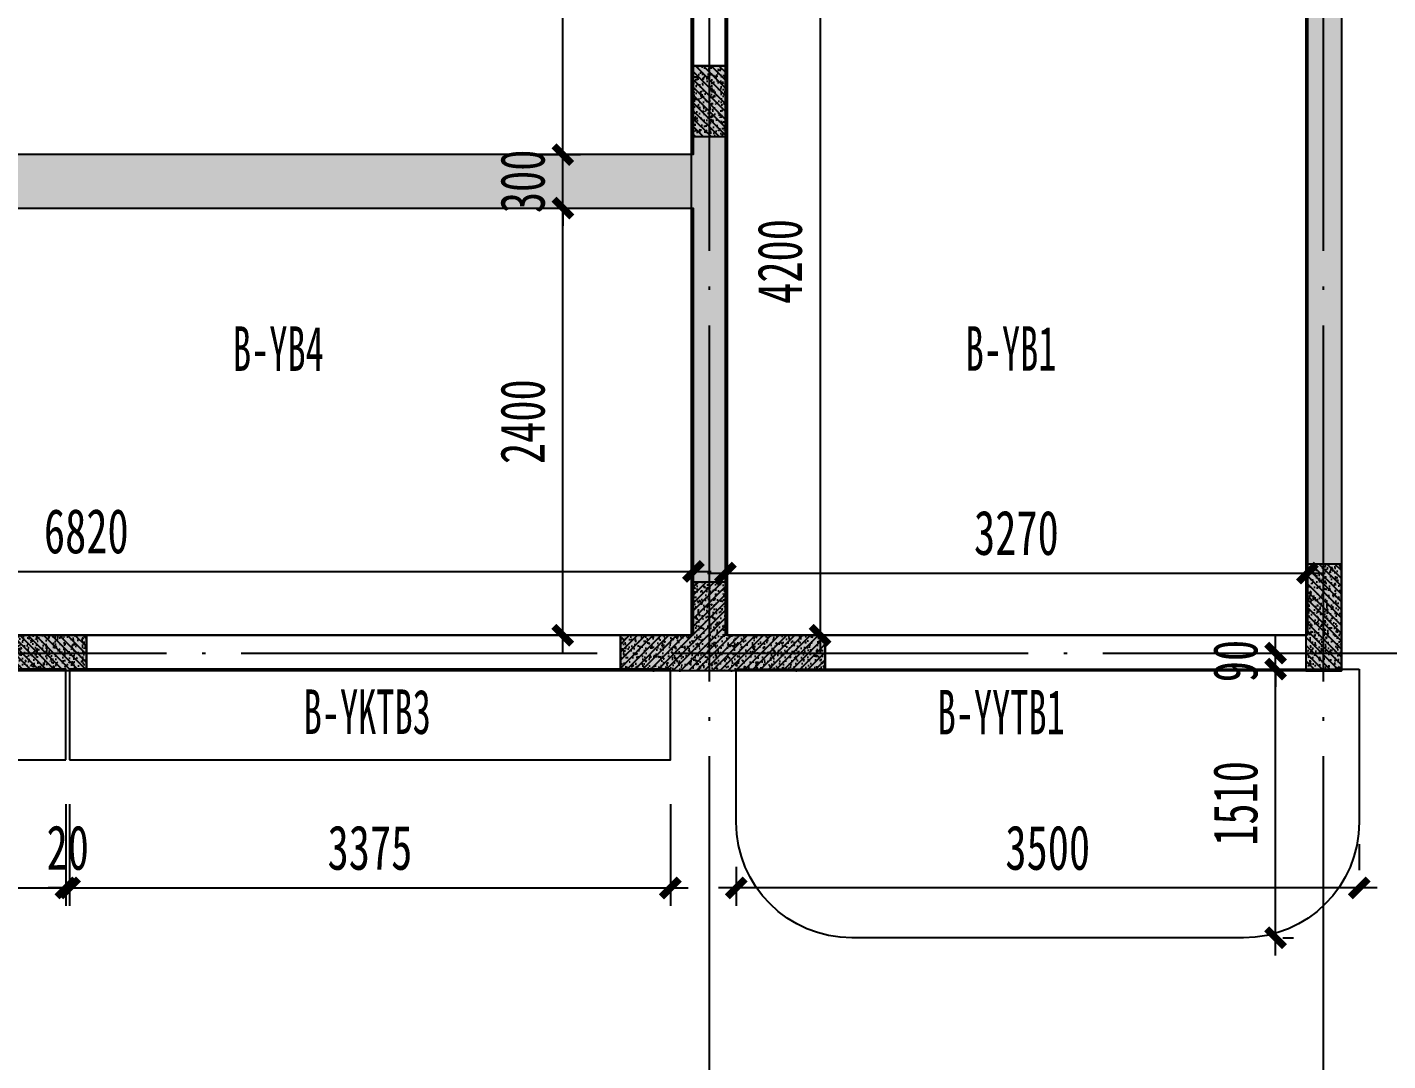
# Model space of a CAD drawing. Extents: x -3200779283 to -8106663, y 659664 to 1123462.
# Drawn here: x -8136183 to -8128540, y 681610 to 687417 of the extents above; entities that cross this region are included whole.
import ezdxf
from ezdxf.enums import TextEntityAlignment as Align

# ---------------------------------------------------------------- set-up
doc = ezdxf.new("R2010")
doc.units = 0
doc.header["$LTSCALE"] = 1000
doc.header["$MEASUREMENT"] = 0
for name, pattern in [('125-墙体$0$CONTINOUS', [0]), ('3#-轴线$0$DOTE', [2.4200000000000004, 2, -0.2, 0.02, -0.2]), ('3#4#5#$0$DASH', [0.35, 0.25, -0.1]), ('DASH', [0.35, 0.25, -0.1])]:
    doc.linetypes.add(name, pattern=pattern)
doc.layers.get('Defpoints').update_dxf_attribs({"color": 30, "linetype": 'DASH'})
for name, color, linetype in [('125-墙体$0$S-WALL', 40, 'Continuous'), ('125-墙体$0$S-WALL-BEAM', 120, 'Continuous'), ('125-墙体$0$S-WALL-COLU', 252, '125-墙体$0$CONTINOUS'), ('125-墙体$0$S-WALL-COLU-HATC', 16, 'Continuous'), ('125-墙体$0$S-WALL-HATC', 253, 'Continuous'), ('3#-轴线$0$A-ANNO-DOTE', 10, '3#-轴线$0$DOTE'), ('3#4#5#$0$PC-SLAB', 6, '3#4#5#$0$DASH'), ('3#4#5#$0$S-ANNO-TEXT', 7, 'Continuous'), ('3#4#5#$0$S-DIMS-SLAB', 120, 'Continuous'), ('3#4#5#$0$S-PC-SLAB', 6, 'Continuous'), ('3#4#5#$0$S-WALL-HATC', 253, 'Continuous')]:
    doc.layers.add(name, color=color, linetype=linetype)
doc.layers.add('3#4#5#$0$结构板边线', color=2, linetype='Continuous', plot=False)
doc.styles.add('3#4#5#$0$外部参照 1$0$宋体', font='', dxfattribs={"width": 0.8})
doc.styles.add('3#4#5#$0$楷体', font='', dxfattribs={"width": 0.7})
doc.styles.get('3#4#5#$0$外部参照 1$0$宋体').set_extended_font_data('SimSun')
doc.styles.get('3#4#5#$0$楷体').set_extended_font_data('KaiTi_GB2312')
doc.dimstyles.new('3#4#5#$0$TSSD_100_100', dxfattribs={"dimtxt": 250, "dimasz": 100, "dimexe": 100, "dimexo": 250, "dimgap": 100, "dimtad": 1, "dimdec": 0, "dimzin": 0, "dimdsep": 46, "dimtxsty": '3#4#5#$0$楷体', "dimblk": '3#4#5#$0$_ArchTick', "dimcen": 0, "dimdle": 100, "dimclrt": 7, "dimadec": 0, "dimazin": 0, "dimtfac": 1, "dimtdec": 0, "dimtix": 1, "dimtmove": 2, "dimatfit": 3, "dimfxl": 1, "dimtolj": 1, "dimtzin": 0, "dimarcsym": 0})

# ---------------------------------------------------------------- blocks, each defined once
blk = doc.blocks.new('3#4#5#$0$_ArchTick')
at = {"color": 0, "linetype": 'ByBlock', "const_width": 0.4}
blk.add_lwpolyline([(-0.5, -0.5), (0.5, 0.5)], dxfattribs=at)
blk = doc.blocks.new('*D1099')
at = {"layer": '3#4#5#$0$S-DIMS-SLAB', "color": 0, "lineweight": -2, "transparency": 16777216}
for p, q in [((34855.67585444031, -12059.81600471324), (34855.67585444031, -12629.80738901563)), ((38231.08187437285, -12059.81600471324), (38231.08187437285, -12629.80738901563)), ((34755.67585444031, -12529.80738901563), (38331.08187437285, -12529.80738901563))]:
    blk.add_line(p, q, dxfattribs=at)
at = {"layer": 'Defpoints', "color": 0, "transparency": 16777216}
for p in [(34855.67585444031, -11809.81600471324), (38231.08187437285, -11809.81600471324), (38231.08187437285, -12529.80738901563)]:
    blk.add_point(p, dxfattribs=at)
at = {"layer": '3#4#5#$0$S-DIMS-SLAB', "color": 0, "lineweight": -2, "transparency": 16777216, "xscale": 100, "yscale": 100, "zscale": 100, "rotation": 180}
blk.add_blockref('3#4#5#$0$_ArchTick', (34855.67585444031, -12529.80738901563), dxfattribs=at)
at = {"layer": '3#4#5#$0$S-DIMS-SLAB', "color": 0, "lineweight": -2, "transparency": 16777216, "xscale": 100, "yscale": 100, "zscale": 100}
blk.add_blockref('3#4#5#$0$_ArchTick', (38231.08187437285, -12529.80738901563), dxfattribs=at)
at = {"layer": '3#4#5#$0$S-DIMS-SLAB', "color": 7, "transparency": 16777216, "insert": (36543.37886440658, -12304.80738901563), "char_height": 250, "attachment_point": 5, "style": '3#4#5#$0$楷体'}
blk.add_mtext('\\A1;3375', dxfattribs=at)
blk = doc.blocks.new('*D1100')
at = {"layer": '3#4#5#$0$S-DIMS-SLAB', "color": 0, "lineweight": -2, "transparency": 16777216}
for p, q in [((34835.67585444031, -12059.81600471324), (34835.67585444031, -12629.80738901563)), ((34855.67585444031, -12059.81600471324), (34855.67585444031, -12629.80738901563)), ((34835.67585444031, -12529.80738901563), (34735.67585444031, -12529.80738901563)), ((34835.67585444031, -12529.80738901563), (34855.67585444031, -12529.80738901563)), ((34855.67585444031, -12529.80738901563), (34955.67585444031, -12529.80738901563))]:
    blk.add_line(p, q, dxfattribs=at)
at = {"layer": 'Defpoints', "color": 0, "transparency": 16777216}
for p in [(34835.67585444031, -11809.81600471324), (34855.67585444031, -11809.81600471324), (34855.67585444031, -12529.80738901563)]:
    blk.add_point(p, dxfattribs=at)
at = {"layer": '3#4#5#$0$S-DIMS-SLAB', "color": 0, "lineweight": -2, "transparency": 16777216, "xscale": 100, "yscale": 100, "zscale": 100}
blk.add_blockref('3#4#5#$0$_ArchTick', (34835.67585444031, -12529.80738901563), dxfattribs=at)
at = {"layer": '3#4#5#$0$S-DIMS-SLAB', "color": 0, "lineweight": -2, "transparency": 16777216, "xscale": 100, "yscale": 100, "zscale": 100, "rotation": 180}
blk.add_blockref('3#4#5#$0$_ArchTick', (34855.67585444031, -12529.80738901563), dxfattribs=at)
at = {"layer": '3#4#5#$0$S-DIMS-SLAB', "color": 7, "transparency": 16777216, "insert": (34845.67585444031, -12304.80738901563), "char_height": 250, "attachment_point": 5, "style": '3#4#5#$0$楷体'}
blk.add_mtext('\\A1;20', dxfattribs=at)
blk = doc.blocks.new('*D1101')
at = {"layer": '3#4#5#$0$S-DIMS-SLAB', "color": 0, "lineweight": -2, "transparency": 16777216}
for p, q in [((31460.67585444031, -12059.81600471324), (31460.67585444031, -12629.80738901563)), ((34835.67585444031, -12059.81600471324), (34835.67585444031, -12629.80738901563)), ((31360.67585444031, -12529.80738901563), (34935.67585444031, -12529.80738901563))]:
    blk.add_line(p, q, dxfattribs=at)
at = {"layer": 'Defpoints', "color": 0, "transparency": 16777216}
for p in [(31460.67585444031, -11809.81600471324), (34835.67585444031, -11809.81600471324), (34835.67585444031, -12529.80738901563)]:
    blk.add_point(p, dxfattribs=at)
at = {"layer": '3#4#5#$0$S-DIMS-SLAB', "color": 0, "lineweight": -2, "transparency": 16777216, "xscale": 100, "yscale": 100, "zscale": 100, "rotation": 180}
blk.add_blockref('3#4#5#$0$_ArchTick', (31460.67585444031, -12529.80738901563), dxfattribs=at)
at = {"layer": '3#4#5#$0$S-DIMS-SLAB', "color": 0, "lineweight": -2, "transparency": 16777216, "xscale": 100, "yscale": 100, "zscale": 100}
blk.add_blockref('3#4#5#$0$_ArchTick', (34835.67585444031, -12529.80738901563), dxfattribs=at)
at = {"layer": '3#4#5#$0$S-DIMS-SLAB', "color": 7, "transparency": 16777216, "insert": (33148.17585444031, -12304.80738901563), "char_height": 250, "attachment_point": 5, "style": '3#4#5#$0$楷体'}
blk.add_mtext('\\A1;3375', dxfattribs=at)
blk = doc.blocks.new('*D1112')
at = {"layer": '3#4#5#$0$S-DIMS-SLAB', "color": 0, "lineweight": -2, "transparency": 16777216}
for p, q in [((42100.95797086318, -12283.93631174671), (42100.95797086318, -12429.93631174776)), ((38600.884901577, -12410.23303853531), (38600.884901577, -12629.93631174776)), ((42200.95797086318, -12529.93631174776), (38500.884901577, -12529.93631174776))]:
    blk.add_line(p, q, dxfattribs=at)
at = {"layer": 'Defpoints', "color": 0, "transparency": 16777216}
for p in [(38600.884901577, -12160.23303853531), (38600.884901577, -12529.93631174776), (42100.95797086318, -12533.93631174671)]:
    blk.add_point(p, dxfattribs=at)
at = {"layer": '3#4#5#$0$S-DIMS-SLAB', "color": 0, "lineweight": -2, "transparency": 16777216, "xscale": 100, "yscale": 100, "zscale": 100, "rotation": 180}
blk.add_blockref('3#4#5#$0$_ArchTick', (38600.884901577, -12529.93631174776), dxfattribs=at)
at = {"layer": '3#4#5#$0$S-DIMS-SLAB', "color": 0, "lineweight": -2, "transparency": 16777216, "xscale": 100, "yscale": 100, "zscale": 100}
blk.add_blockref('3#4#5#$0$_ArchTick', (42100.95797086318, -12529.93631174776), dxfattribs=at)
at = {"layer": '3#4#5#$0$S-DIMS-SLAB', "color": 7, "transparency": 16777216, "insert": (40350.92143622009, -12304.93631174776), "char_height": 250, "attachment_point": 5, "style": '3#4#5#$0$楷体'}
blk.add_mtext('\\A1;3500', dxfattribs=at)
blk = doc.blocks.new('*D1113')
at = {"layer": '3#4#5#$0$S-DIMS-SLAB', "color": 0, "lineweight": -2, "transparency": 16777216}
for p, q in [((41630.90758814504, -12910.08559458587), (41630.90758814504, -11199.96509387484)), ((41671.64726678711, -11299.96509387484), (41730.90758814504, -11299.96509387484)), ((41671.51315857923, -12810.08559458587), (41730.90758814504, -12810.08559458587))]:
    blk.add_line(p, q, dxfattribs=at)
at = {"layer": 'Defpoints', "color": 0, "transparency": 16777216}
for p in [(41421.64726678711, -11299.96509387484), (41630.90758814504, -11299.96509387484), (41421.51315857923, -12810.08559458587)]:
    blk.add_point(p, dxfattribs=at)
at = {"layer": '3#4#5#$0$S-DIMS-SLAB', "color": 0, "lineweight": -2, "transparency": 16777216, "xscale": 100, "yscale": 100, "zscale": 100}
for p, rotation in [((41630.90758814504, -11299.96509387484), 90), ((41630.90758814504, -12810.08559458587), 270)]:
    blk.add_blockref('3#4#5#$0$_ArchTick', p, dxfattribs=dict(at, rotation=rotation))
at = {"layer": '3#4#5#$0$S-DIMS-SLAB', "color": 7, "transparency": 16777216, "insert": (41405.90758814503, -12055.02534423036), "char_height": 250, "attachment_point": 5, "rotation": 90, "style": '3#4#5#$0$楷体'}
blk.add_mtext('\\A1;1510', dxfattribs=at)
blk = doc.blocks.new('*D1145')
at = {"layer": '3#4#5#$0$S-DIMS-SLAB', "color": 0, "lineweight": -2, "transparency": 16777216}
for p, q in [((41630.90758814522, -11210.08495688874), (41630.90758814522, -11110.08495688874)), ((41410.85741448928, -11210.08495688874), (41730.90758814522, -11210.08495688874)), ((41630.90758814522, -11300.0849214684), (41630.90758814522, -11210.08495688874)), ((41410.85741448928, -11300.0849214684), (41730.90758814522, -11300.0849214684)), ((41630.90758814522, -11300.0849214684), (41630.90758814522, -11400.0849214684))]:
    blk.add_line(p, q, dxfattribs=at)
at = {"layer": 'Defpoints', "color": 0, "transparency": 16777216}
for p in [(41160.85741448928, -11210.08495688874), (41630.90758814522, -11210.08495688874), (41160.85741448928, -11300.0849214684)]:
    blk.add_point(p, dxfattribs=at)
at = {"layer": '3#4#5#$0$S-DIMS-SLAB', "color": 0, "lineweight": -2, "transparency": 16777216, "xscale": 100, "yscale": 100, "zscale": 100}
for p, rotation in [((41630.90758814522, -11210.08495688874), 270), ((41630.90758814522, -11300.0849214684), 90)]:
    blk.add_blockref('3#4#5#$0$_ArchTick', p, dxfattribs=dict(at, rotation=rotation))
at = {"layer": '3#4#5#$0$S-DIMS-SLAB', "color": 7, "transparency": 16777216, "insert": (41405.90758814521, -11255.08493917858), "char_height": 250, "attachment_point": 5, "rotation": 90, "style": '3#4#5#$0$楷体'}
blk.add_mtext('\\A1;90', dxfattribs=at)
blk = doc.blocks.new('3#4#5#$0$ban111')
at = {"layer": '3#4#5#$0$S-WALL-HATC', "ltscale": 100}
h = blk.add_hatch(dxfattribs=at)
h.set_pattern_fill('AR-CONC', color=256, scale=25, angle=-270.0000000000001, style=0)
h.set_pattern_definition([(139.9999999999999, (-37341047970.11734, -2020437059.27939), (15.6880337456489, 179.3150456501884), [18.75, -206.25]), (84.99999999999994, (-37341047970.11734, -2020437059.27939), (-188.048033425003, -34.68783340324987), [15, -165]), (190.4513999999999, (-37341047968.81001, -2020437044.33647), (-172.3598855152383, 144.6273454285055), [15.93504749999986, -175.2855279999978]), (136.1841999999999, (-37341048020.11734, -2020437059.27939), (41.37975358225471, 266.8102621564111), [28.125, -309.375]), (186.6356, (-37341048016.66901, -2020437037.045204), (-243.5294677251103, 233.665676387176), [23.902572, -262.92825]), (81.18419999999995, (-37341048020.11734, -2020437059.27939), (-243.529650231331, 233.665486283407), [22.5, -247.5]), (111, (-37341048007.61734, -2020437034.27939), (100.6547226663348, 149.2267630296154), [18.75, -206.25]), (55.99999999999998, (-37341048007.61734, -2020437034.27939), (-181.2875112617132, 60.82883298039556), [15, -165]), (161.4514, (-37341047999.22944, -2020437021.843832), (-80.63262417748795, 210.0556571453725), [15.9350475, -175.285528]), (127.5, (-37341047970.11734, -2020437059.27939), (-83.22346345782788, 3.039963829322726), [0, -162.9999999999978, 0, -167.4999999999978, 0, -165.6249999999978]), (97.49999999999993, (-37341047970.11734, -2020437059.27939), (-98.60292797059002, 65.76738436053722), [0, -95.5, 0, -159.25, 0, -63.125]), (57.49999999999993, (-37341047970.11734, -2020437115.02939), (5.638717933595033, 133.4556090431022), [0, -62.5, 0, -195, 0, -258.75]), (47.49999999999995, (-37341047970.11734, -2020437140.02939), (-25.02624558307933, 145.7965423355966), [0, -81.25, 0, -129.5, 0, -183.75])])
h.paths.add_polyline_path([(-228281.9999999994, 404474.999505111), (-228281.9999999994, 404774.999505111), (-221482.0001372087, 404774.999505111), (-221482.0001372087, 404474.999505111)])
at = {"layer": '3#4#5#$0$S-PC-SLAB'}
blk.add_lwpolyline([(-228292.0000004165, 407074.9996759502), (-228292.0000004165, 404774.999505111), (-221472.0000000006, 404774.999505111), (-221472.0000000006, 405874.999505111), (-222672.0009932823, 405874.9613272593), (-222672.0000004176, 407074.9996759502), (-228292.0000004165, 407074.9996759502)], dxfattribs=at)
for points in [[(-231742.0009944941, 402074.999770995), (-228472.0009944952, 402074.999770995), (-228472.0009944952, 406274.999770995), (-231742.0009944941, 406274.999770995)], [(-228291.9999999994, 402074.999505111), (-221472.0000000006, 402074.999505111), (-221472.0000000006, 404474.999505111), (-228291.9999999994, 404474.999505111)]]:
    blk.add_lwpolyline(points, close=True, dxfattribs=at)
at = {"layer": '3#4#5#$0$S-WALL-HATC', "ltscale": 100}
blk.add_lwpolyline([(-228281.9999999994, 404474.999505111), (-228281.9999999994, 404774.999505111), (-221482.0001372087, 404774.999505111), (-221482.0001372087, 404474.999505111)], close=True, dxfattribs=at)
blk = doc.blocks.new('*D847')
at = {"layer": '3#4#5#$0$S-DIMS-SLAB', "color": 0, "lineweight": -2, "transparency": 16777216}
for p, q in [((178436.3125840145, 155291.0643943523), (178436.3125840145, 154933.3707609082)), ((185256.3125840133, 155291.0643943523), (185256.3125840133, 154933.3707609082)), ((178336.3125840145, 155033.3707609082), (185356.3125840133, 155033.3707609082))]:
    blk.add_line(p, q, dxfattribs=at)
at = {"layer": 'Defpoints', "color": 0, "transparency": 16777216}
for p in [(178436.3125840145, 155541.0643943523), (185256.3125840133, 155541.0643943523), (185256.3125840133, 155033.3707609082)]:
    blk.add_point(p, dxfattribs=at)
at = {"layer": '3#4#5#$0$S-DIMS-SLAB', "color": 0, "lineweight": -2, "transparency": 16777216, "xscale": 100, "yscale": 100, "zscale": 100, "rotation": 180}
blk.add_blockref('3#4#5#$0$_ArchTick', (178436.3125840145, 155033.3707609082), dxfattribs=at)
at = {"layer": '3#4#5#$0$S-DIMS-SLAB', "color": 0, "lineweight": -2, "transparency": 16777216, "xscale": 100, "yscale": 100, "zscale": 100}
blk.add_blockref('3#4#5#$0$_ArchTick', (185256.3125840133, 155033.3707609082), dxfattribs=at)
at = {"layer": '3#4#5#$0$S-DIMS-SLAB', "color": 7, "transparency": 16777216, "insert": (181846.3125840139, 155258.3707609082), "char_height": 250, "attachment_point": 5, "style": '3#4#5#$0$楷体'}
blk.add_mtext('\\A1;6820', dxfattribs=at)
blk = doc.blocks.new('*D848')
at = {"layer": '3#4#5#$0$S-DIMS-SLAB', "color": 0, "lineweight": -2, "transparency": 16777216}
for p, q in [((184523.3420259651, 154574.9994518846), (184523.3420259651, 157174.9994518846)), ((184305.6362544079, 157074.9994518846), (184623.3420259651, 157074.9994518846)), ((184305.6362544079, 154674.9994518846), (184623.3420259651, 154674.9994518846))]:
    blk.add_line(p, q, dxfattribs=at)
at = {"layer": 'Defpoints', "color": 0, "transparency": 16777216}
for p in [(184055.6362544079, 157074.9994518846), (184523.3420259651, 157074.9994518846), (184055.6362544079, 154674.9994518846)]:
    blk.add_point(p, dxfattribs=at)
at = {"layer": '3#4#5#$0$S-DIMS-SLAB', "color": 0, "lineweight": -2, "transparency": 16777216, "xscale": 100, "yscale": 100, "zscale": 100}
for p, rotation in [((184523.3420259651, 157074.9994518846), 90), ((184523.3420259651, 154674.9994518846), 270)]:
    blk.add_blockref('3#4#5#$0$_ArchTick', p, dxfattribs=dict(at, rotation=rotation))
at = {"layer": '3#4#5#$0$S-DIMS-SLAB', "color": 7, "transparency": 16777216, "insert": (184298.3420259651, 155874.9994518845), "char_height": 250, "attachment_point": 5, "rotation": 90, "style": '3#4#5#$0$楷体'}
blk.add_mtext('\\A1;2400', dxfattribs=at)
blk = doc.blocks.new('*D849')
at = {"layer": '3#4#5#$0$S-DIMS-SLAB', "color": 0, "lineweight": -2, "transparency": 16777216}
for p, q in [((184523.3420259652, 157374.9994518846), (184523.3420259652, 157474.9994518846)), ((184305.6362544079, 157374.9994518846), (184623.3420259652, 157374.9994518846)), ((184523.3420259652, 157074.9994518846), (184523.3420259652, 157374.9994518846)), ((184305.6362544079, 157074.9994518846), (184623.3420259652, 157074.9994518846)), ((184523.3420259652, 157074.9994518846), (184523.3420259652, 156974.9994518846))]:
    blk.add_line(p, q, dxfattribs=at)
at = {"layer": 'Defpoints', "color": 0, "transparency": 16777216}
for p in [(184055.6362544079, 157374.9994518846), (184523.3420259652, 157374.9994518846), (184055.6362544079, 157074.9994518846)]:
    blk.add_point(p, dxfattribs=at)
at = {"layer": '3#4#5#$0$S-DIMS-SLAB', "color": 0, "lineweight": -2, "transparency": 16777216, "xscale": 100, "yscale": 100, "zscale": 100}
for p, rotation in [((184523.3420259652, 157374.9994518846), 270), ((184523.3420259652, 157074.9994518846), 90)]:
    blk.add_blockref('3#4#5#$0$_ArchTick', p, dxfattribs=dict(at, rotation=rotation))
at = {"layer": '3#4#5#$0$S-DIMS-SLAB', "color": 7, "transparency": 16777216, "insert": (184298.3420259652, 157224.9994518845), "char_height": 250, "attachment_point": 5, "rotation": 90, "style": '3#4#5#$0$楷体'}
blk.add_mtext('\\A1;300', dxfattribs=at)
blk = doc.blocks.new('*D850')
at = {"layer": '3#4#5#$0$S-DIMS-SLAB', "color": 0, "lineweight": -2, "transparency": 16777216}
for p, q in [((184523.3420259653, 157274.9994518846), (184523.3420259653, 159774.9996227237)), ((184305.6362544079, 159674.9996227237), (184623.3420259653, 159674.9996227237)), ((184305.6362544079, 157374.9994518846), (184623.3420259653, 157374.9994518846))]:
    blk.add_line(p, q, dxfattribs=at)
at = {"layer": 'Defpoints', "color": 0, "transparency": 16777216}
for p in [(184055.6362544079, 159674.9996227237), (184523.3420259653, 159674.9996227237), (184055.6362544079, 157374.9994518846)]:
    blk.add_point(p, dxfattribs=at)
at = {"layer": '3#4#5#$0$S-DIMS-SLAB', "color": 0, "lineweight": -2, "transparency": 16777216, "xscale": 100, "yscale": 100, "zscale": 100}
for p, rotation in [((184523.3420259653, 159674.9996227237), 90), ((184523.3420259653, 157374.9994518846), 270)]:
    blk.add_blockref('3#4#5#$0$_ArchTick', p, dxfattribs=dict(at, rotation=rotation))
at = {"layer": '3#4#5#$0$S-DIMS-SLAB', "color": 7, "transparency": 16777216, "insert": (184298.3420259653, 158524.9995373041), "char_height": 250, "attachment_point": 5, "rotation": 90, "style": '3#4#5#$0$楷体'}
blk.add_mtext('\\A1;2300', dxfattribs=at)
blk = doc.blocks.new('*D853')
at = {"layer": '3#4#5#$0$S-DIMS-SLAB', "color": 0, "lineweight": -2, "transparency": 16777216}
for p, q in [((185436.0659668422, 155281.7918071555), (185436.0659668422, 154924.0981737113)), ((188706.065966841, 155281.7918071555), (188706.065966841, 154924.0981737113)), ((185336.0659668422, 155024.0981737113), (188806.065966841, 155024.0981737113))]:
    blk.add_line(p, q, dxfattribs=at)
at = {"layer": 'Defpoints', "color": 0, "transparency": 16777216}
for p in [(185436.0659668422, 155531.7918071555), (188706.065966841, 155531.7918071555), (188706.065966841, 155024.0981737113)]:
    blk.add_point(p, dxfattribs=at)
at = {"layer": '3#4#5#$0$S-DIMS-SLAB', "color": 0, "lineweight": -2, "transparency": 16777216, "xscale": 100, "yscale": 100, "zscale": 100, "rotation": 180}
blk.add_blockref('3#4#5#$0$_ArchTick', (185436.0659668422, 155024.0981737113), dxfattribs=at)
at = {"layer": '3#4#5#$0$S-DIMS-SLAB', "color": 0, "lineweight": -2, "transparency": 16777216, "xscale": 100, "yscale": 100, "zscale": 100}
blk.add_blockref('3#4#5#$0$_ArchTick', (188706.065966841, 155024.0981737113), dxfattribs=at)
at = {"layer": '3#4#5#$0$S-DIMS-SLAB', "color": 7, "transparency": 16777216, "insert": (187071.0659668416, 155249.0981737113), "char_height": 250, "attachment_point": 5, "style": '3#4#5#$0$楷体'}
blk.add_mtext('\\A1;3270', dxfattribs=at)
blk = doc.blocks.new('*D858')
at = {"layer": '3#4#5#$0$S-DIMS-SLAB', "color": 0, "lineweight": -2, "transparency": 16777216}
for p, q in [((185968.2524364009, 158974.9993891945), (185968.2524364009, 154574.9997177686)), ((185686.0751165576, 158874.9993891945), (186068.2524364009, 158874.9993891945)), ((185686.0752097472, 154674.9997177686), (186068.2524364009, 154674.9997177686))]:
    blk.add_line(p, q, dxfattribs=at)
at = {"layer": 'Defpoints', "color": 0, "transparency": 16777216}
for p in [(185436.0751165576, 158874.9993891945), (185436.0752097472, 154674.9997177686), (185968.2524364009, 154674.9997177686)]:
    blk.add_point(p, dxfattribs=at)
at = {"layer": '3#4#5#$0$S-DIMS-SLAB', "color": 0, "lineweight": -2, "transparency": 16777216, "xscale": 100, "yscale": 100, "zscale": 100}
for p, rotation in [((185968.2524364009, 158874.9993891945), 90), ((185968.2524364009, 154674.9997177686), 270)]:
    blk.add_blockref('3#4#5#$0$_ArchTick', p, dxfattribs=dict(at, rotation=rotation))
at = {"layer": '3#4#5#$0$S-DIMS-SLAB', "color": 7, "transparency": 16777216, "insert": (185743.2524364009, 156774.9995534815), "char_height": 250, "attachment_point": 5, "rotation": 90, "style": '3#4#5#$0$楷体'}
blk.add_mtext('\\A1;4200', dxfattribs=at)
blk = doc.blocks.new('3#-轴线')
at = {"layer": '3#-轴线$0$A-ANNO-DOTE'}
for points in [[(41800, -16100), (41800, 5500)], [(38350, -16100), (38350, -3200)], [(-3000, -11100), (44800, -11100)]]:
    blk.add_lwpolyline(points, dxfattribs=at)
blk = doc.blocks.new('125-墙体')
at = {"layer": '125-墙体$0$S-WALL-COLU-HATC'}
h = blk.add_hatch(dxfattribs=at)
h.set_pattern_fill('AR-CONC', color=256, scale=10)
h.set_pattern_definition([(49.99999999999999, (15787.0756467121, -245457.8336407725), (71.72601826007535, -6.275213498259511), [7.5, -82.5]), (355, (15787.0756467121, -245457.8336407725), (-13.8751333613, 75.21921337000119), [6, -66]), (100.4514, (15793.05281471209, -245458.3565747725), (57.85093817140216, 68.94395420609536), [6.374018999999986, -70.11421119999977]), (46.18420000000002, (15787.0756467121, -245437.8336407725), (106.7241048625644, -16.55190143290181), [11.24999999999993, -123.7499999999994]), (96.6356, (15795.96932121209, -245439.2129714725), (93.46627055487033, 97.41178709004417), [9.561028799999999, -105.1713]), (351.1842, (15787.0756467121, -245437.8336407725), (93.46619451336272, 97.41186009253246), [9, -99]), (21, (15797.0756467121, -245442.8336407725), (59.69070521184616, -40.26188906653388), [7.5, -82.5]), (326.0000000000001, (15797.0756467121, -245442.8336407725), (24.33153319215817, 72.5150045046853), [6, -66]), (71.4514, (15802.0498700121, -245446.1888013725), (84.02226285814899, 32.25304967099524), [6.374019000000001, -70.1142112]), (37.50000000000001, (15787.0756467121, -245457.8336407725), (1.215985531729067, 33.28938538313115), [0, -65.19999999999999, 0, -67, 0, -66.25]), (7.499999999999999, (15787.0756467121, -245457.8336407725), (26.30695374421486, 39.44117118823603), [0, -38.2, 0, -63.7, 0, -25.25]), (327.5, (15764.77564671209, -245457.8336407725), (53.3822436172409, -2.255487173437976), [0, -25, 0, -78, 0, -103.5]), (317.5, (15754.77564671209, -245457.8336407725), (58.31861693423862, 10.01049823323177), [0, -32.5, 0, -51.8, 0, -73.5])])
h.paths.add_polyline_path([(3550, -7800), (3350, -7800), (3350, -8200), (3550, -8200)])
h = blk.add_hatch(dxfattribs=at)
h.set_pattern_fill('ANSI31', color=256, scale=250, style=0)
h.set_pattern_definition([(45, (15787.0756467121, -245457.8336407725), (-22.09708691207961, 22.09708691207961), [])])
h.paths.add_polyline_path([(3550, -7800), (3350, -7800), (3350, -8200), (3550, -8200)])
h = blk.add_hatch(dxfattribs=at)
h.set_pattern_fill('AR-CONC', color=256, scale=10)
h.set_pattern_definition([(49.99999999999999, (295941.9310730544, -248457.8336407725), (71.72601826007535, -6.275213498259511), [7.5, -82.5]), (355, (295941.9310730544, -248457.8336407725), (-13.8751333613, 75.21921337000119), [6, -66]), (100.4514, (295947.9082410544, -248458.3565747725), (57.85093817140216, 68.94395420609536), [6.374018999999983, -70.11421119999972]), (46.18420000000002, (295941.9310730544, -248437.8336407725), (106.7241048625644, -16.55190143290181), [11.24999999999992, -123.7499999999994]), (96.6356, (295950.8247475544, -248439.2129714725), (93.46627055487033, 97.41178709004417), [9.561028799999999, -105.1713]), (351.1842, (295941.9310730544, -248437.8336407725), (93.46619451336272, 97.41186009253246), [9, -99]), (21, (295951.9310730544, -248442.8336407725), (59.69070521184616, -40.26188906653388), [7.5, -82.5]), (326.0000000000001, (295951.9310730544, -248442.8336407725), (24.33153319215817, 72.5150045046853), [6, -66]), (71.4514, (295956.9052963544, -248446.1888013725), (84.02226285814899, 32.25304967099524), [6.374019000000001, -70.1142112]), (37.50000000000001, (295941.9310730544, -248457.8336407725), (1.215985531729067, 33.28938538313115), [0, -65.19999999999999, 0, -67, 0, -66.25]), (7.499999999999999, (295941.9310730544, -248457.8336407725), (26.30695374421486, 39.44117118823603), [0, -38.2, 0, -63.7, 0, -25.25]), (327.5, (295919.6310730544, -248457.8336407725), (53.3822436172409, -2.255487173437976), [0, -25, 0, -78, 0, -103.5]), (317.5, (295909.6310730544, -248457.8336407725), (58.31861693423862, 10.01049823323177), [0, -32.5, 0, -51.8, 0, -73.5])])
h.paths.add_polyline_path([(-100, -10600), (100, -10600), (100, -11200), (-100, -11200)])
h = blk.add_hatch(dxfattribs=at)
h.set_pattern_fill('ANSI31', color=256, scale=250, style=0)
h.set_pattern_definition([(45, (295941.9310730544, -248457.8336407725), (-22.09708691207961, 22.09708691207961), [])])
h.paths.add_polyline_path([(100, -10600), (-100, -10600), (-100, -11200), (100, -11200)])
h = blk.add_hatch(dxfattribs=at)
h.set_pattern_fill('AR-CONC', color=256, scale=10, angle=90)
h.set_pattern_definition([(140, (245486.9901149062, 4537.052479688762), (6.275213498259515, 71.72601826007535), [7.5, -82.5]), (85, (245486.9901149062, 4537.052479688762), (-75.21921337000119, -13.8751333613), [6, -66]), (190.4514, (245487.5130489062, 4543.02964768876), (-68.94395420609536, 57.85093817140216), [6.374018999999987, -70.11421119999979]), (136.1842, (245466.9901149062, 4537.052479688762), (16.55190143290181, 106.7241048625644), [11.24999999999993, -123.7499999999995]), (186.6356, (245468.3694456062, 4545.946154188758), (-97.41178709004417, 93.46627055487033), [9.561028799999995, -105.1713]), (81.18419999999999, (245466.9901149062, 4537.052479688762), (-97.41186009253246, 93.46619451336272), [9, -99]), (111, (245471.9901149062, 4547.052479688762), (40.26188906653389, 59.69070521184616), [7.5, -82.5]), (56.00000000000002, (245471.9901149062, 4547.052479688762), (-72.5150045046853, 24.33153319215818), [6, -66]), (161.4514, (245475.3452755062, 4552.026702988762), (-32.25304967099523, 84.02226285814899), [6.374019000000001, -70.1142112]), (127.5, (245486.9901149062, 4537.052479688762), (-33.28938538313115, 1.215985531729069), [0, -65.19999999999999, 0, -67, 0, -66.25]), (97.49999999999997, (245486.9901149062, 4537.052479688762), (-39.44117118823603, 26.30695374421486), [0, -38.19999999999999, 0, -63.7, 0, -25.25]), (57.49999999999998, (245486.9901149062, 4514.752479688759), (2.255487173437979, 53.3822436172409), [0, -25, 0, -77.99999999999999, 0, -103.5]), (47.49999999999999, (245486.9901149062, 4504.752479688759), (-10.01049823323177, 58.31861693423862), [0, -32.5, 0, -51.8, 0, -73.5])])
h.paths.add_polyline_path([(3350, -11000), (2800, -11000.01577594737), (2800, -11200.01577594737), (3550, -11200), (3950, -11200), (3950, -11000), (3549.999999460415, -11000), (3549.999999460415, -10700.00009191036), (3349.999999460648, -10700.00009191036)])
h = blk.add_hatch(dxfattribs=at)
h.set_pattern_fill('ANSI31', color=256, scale=250, angle=90, style=0)
h.set_pattern_definition([(135, (245486.9901149062, 4537.052479688762), (-22.09708691207961, -22.09708691207961), [])])
h.paths.add_polyline_path([(3350, -11000), (2800, -11000.01577594737), (2800, -11200.01577594737), (3550, -11200), (3950, -11200), (3950, -11000), (3549.999999460415, -11000), (3549.999999460415, -10700.00009191036), (3349.999999460648, -10700.00009191036)])
h = blk.add_hatch(dxfattribs=at)
h.set_pattern_fill('AR-CONC', color=256, scale=10)
h.set_pattern_definition([(49.99999999999999, (16440.72775740876, -252107.8141536725), (71.72601826007535, -6.275213498259511), [7.5, -82.5]), (355, (16440.72775740876, -252107.8141536725), (-13.8751333613, 75.21921337000119), [6, -66]), (100.4514, (16446.70492540876, -252108.3370876726), (57.85093817140216, 68.94395420609536), [6.374018999999982, -70.1142111999997]), (46.18420000000002, (16440.72775740876, -252087.8141536725), (106.7241048625644, -16.55190143290181), [11.24999999999992, -123.7499999999994]), (96.6356, (16449.62143190876, -252089.1934843725), (93.46627055487033, 97.41178709004417), [9.561028799999999, -105.1713]), (351.1842, (16440.72775740876, -252087.8141536725), (93.46619451336272, 97.41186009253246), [9, -99]), (21, (16450.72775740876, -252092.8141536725), (59.69070521184616, -40.26188906653388), [7.5, -82.5]), (326.0000000000001, (16450.72775740876, -252092.8141536725), (24.33153319215817, 72.5150045046853), [6, -66]), (71.4514, (16455.70198070876, -252096.1693142726), (84.02226285814899, 32.25304967099524), [6.374019000000001, -70.1142112]), (37.50000000000001, (16440.72775740876, -252107.8141536725), (1.215985531729067, 33.28938538313115), [0, -65.19999999999999, 0, -67, 0, -66.25]), (7.499999999999999, (16440.72775740876, -252107.8141536725), (26.30695374421486, 39.44117118823603), [0, -38.2, 0, -63.7, 0, -25.25]), (327.5, (16418.42775740876, -252107.8141536725), (53.3822436172409, -2.255487173437976), [0, -25, 0, -78, 0, -103.5]), (317.5, (16408.42775740876, -252107.8141536725), (58.31861693423862, 10.01049823323177), [0, -32.5, 0, -51.8, 0, -73.5])])
h.paths.add_polyline_path([(7849.827914088964, -11200), (7849.827914088964, -11000), (6950, -11000), (6950, -11200)])
h = blk.add_hatch(dxfattribs=at)
h.set_pattern_fill('ANSI31', color=256, scale=250, style=0)
h.set_pattern_definition([(45, (16440.72775740876, -252107.8141536725), (-22.09708691207961, 22.09708691207961), [])])
h.paths.add_polyline_path([(7849.827914088964, -11200), (7849.827914088964, -11000), (6950, -11000), (6950, -11200)])
at = {"layer": '125-墙体$0$S-WALL-HATC'}
for points in [[(99.99969876371321, -6100), (-100.0003012362868, -6100), (-100, -11200), (100, -11200)], [(3550, -11000), (3550, -7800), (3350, -7800), (3350, -11000), (3450, -11066.66666666667)], [(2800, -11200), (3450, -11200), (3450, -11066.66666666667), (3350, -11000), (2800, -11000)], [(3450, -11066.66666666667), (3450, -11200), (3950, -11200), (3950, -11000), (3550, -11000)], [(6950, -11200), (7849.827914088964, -11200), (7849.827914088964, -11000), (6950, -11000)]]:
    blk.add_hatch(color=256, dxfattribs=at).paths.add_polyline_path(points)
at = {"layer": '125-墙体$0$S-WALL'}
for p, q in [((-99.99981936173258, -6100), (-100, -11200)), ((100.0001800107789, -6100), (100, -11000)), ((3550, -7800), (3350, -7800)), ((3350, -7800), (3350, -11000)), ((3550, -11000), (3550, -7800)), ((100, -11000), (100, -11000)), ((100, -11000), (100, -11200)), ((2800, -11000), (3350, -11000)), ((2800, -11000), (2800, -11200)), ((3550, -11000), (3950, -11000)), ((3950, -11000), (3950, -11200)), ((6950, -11000), (7849.827914088964, -11000)), ((6950, -11000), (6950, -11200)), ((-100, -11200), (100, -11200)), ((2800, -11200), (3450, -11200)), ((3450, -11200), (3950, -11200)), ((6950, -11200), (7849.827914088964, -11200))]:
    blk.add_line(p, q, dxfattribs=at)
at = {"layer": '125-墙体$0$S-WALL-BEAM'}
for points in [[(3550.000994495931, -3299.999771365838), (3350.000602472515, -3299.999771365838), (3350, -7800), (3550.000392023416, -7800)], [(100, -10999.99980398829), (100, -11200.00019601171), (2800, -11200), (2800, -10999.99960797658)], [(3950, -10999.99980398829), (3950, -11200.00019601171), (6950, -11200), (6950, -10999.99960797658)]]:
    blk.add_lwpolyline(points, close=True, dxfattribs=at)
at = {"layer": '125-墙体$0$S-WALL-COLU', "lineweight": -2}
for points in [[(3550, -7800), (3350, -7800), (3350, -8200), (3550, -8200)], [(-100, -10600), (100, -10600), (100, -11200), (-100, -11200)], [(7849.827914088964, -11200), (7849.827914088964, -11000), (6950, -11000), (6950, -11200)]]:
    blk.add_lwpolyline(points, close=True, dxfattribs=at)
at = {"layer": '125-墙体$0$S-WALL-COLU', "linetype": 'ByBlock'}
blk.add_lwpolyline([(3350, -11000), (2800, -11000.01577594737), (2800, -11200.01577594737), (3550, -11200), (3950, -11200), (3950, -11000), (3549.999999460415, -11000), (3549.999999460415, -10700.00009191036), (3349.999999460648, -10700.00009191036), (3350, -11000)], dxfattribs=at)
blk = doc.blocks.new('3#4#5#$0$3#首层顶悬挑板')
at = {"layer": '3#4#5#$0$S-PC-SLAB'}
for points in [[(34835.67585444031, -11809.86821672898), (34835.67585444031, -11299.86873773318), (31460.67585444031, -11299.92063127056), (31460.67585444031, -11809.92011026636)], [(34855.67585444031, -11809.8679045874), (38231.08187437285, -11809.81600471324), (38231.08187437285, -11299.81652571744), (34855.67585444031, -11299.8684255916)]]:
    blk.add_lwpolyline(points, close=True, dxfattribs=at)
at = {"layer": '3#4#5#$0$结构板边线', "color": 6}
blk.add_lwpolyline([(42100.47888164446, -11300.02504262847), (42100.47888164446, -12160.02452162427, -0.4142135623730951), (41450.47888164446, -12810.02452162427), (39250.884901577, -12810.23303853531, -0.4142135623730951), (38600.884901577, -12160.23303853531), (38600.88489450174, -11810.02452162427), (38600.88489450174, -11300.02452162427)], format="xyb", close=True, dxfattribs=at)
at = {"layer": '3#4#5#$0$PC-SLAB', "linetype": 'ByBlock', "style": '3#4#5#$0$外部参照 1$0$宋体', "width": 0.6}
blk.add_text('B-YKTB3', height=250, dxfattribs=at).set_placement((36528.3033225468, -11541.67877273298), align=Align.MIDDLE)
blk.add_text('B-YYTB1', height=250, rotation=359.9999999998731, dxfattribs=at).set_placement((40089.43932359116, -11541.88728963843), align=Align.MIDDLE)
at = {"layer": '3#4#5#$0$S-DIMS-SLAB'}
for base, p1, p2, angle, picture, middle in [((41630.90758814522, -11210.08495688874), (41160.85741448926, -11300.0849214684), (41160.85741448926, -11210.08495688874), 90, '*D1145', (41405.90758814521, -11255.08493917858)), ((41630.90758814504, -11299.96509387484), (41421.51315857921, -12810.08559458586), (41421.6472667871, -11299.96509387484), 90, '*D1113', (41405.90758814503, -12055.02534423036)), ((38600.884901577, -12529.93631174776), (42100.95797086318, -12533.93631174671), (38600.884901577, -12160.23303853531), 180, '*D1112', (40350.92143622009, -12304.93631174776))]:
    dim = blk.add_linear_dim(base=base, p1=p1, p2=p2, angle=angle, dimstyle='3#4#5#$0$TSSD_100_100', dxfattribs=at)
    dim.commit()
    dim.dimension.update_dxf_attribs({"geometry": picture, "text_midpoint": middle})
for base, p1, p2, picture, middle in [((34835.67585444031, -12529.80738901563), (31460.67585444031, -11809.81600471324), (34835.67585444031, -11809.81600471324), '*D1101', (33148.17585444031, -12304.80738901563)), ((34855.67585444031, -12529.80738901563), (34835.67585444031, -11809.81600471324), (34855.67585444031, -11809.81600471324), '*D1100', (34845.67585444031, -12304.80738901563)), ((38231.08187437285, -12529.80738901563), (34855.67585444031, -11809.81600471324), (38231.08187437285, -11809.81600471324), '*D1099', (36543.37886440658, -12304.80738901563))]:
    dim = blk.add_linear_dim(base=base, p1=p1, p2=p2, dimstyle='3#4#5#$0$TSSD_100_100', dxfattribs=at)
    dim.commit()
    dim.dimension.update_dxf_attribs({"geometry": picture, "text_midpoint": middle})
blk = doc.blocks.new('3#4#5#$0$5#')
at = {"layer": '3#4#5#$0$S-ANNO-TEXT', "xscale": -1}
blk.add_blockref('3#4#5#$0$ban111', (-43035.68741598609, -247400.0000532265), dxfattribs=at)
at = {"layer": '3#4#5#$0$PC-SLAB', "linetype": 'ByBlock', "style": '3#4#5#$0$外部参照 1$0$宋体', "width": 0.6}
for s, p in [('B-YB4', (182925.2985420031, 156285.1804792689)), ('B-YB1', (187041.0118908731, 156286.0184680957))]:
    blk.add_text(s, height=250, dxfattribs=at).set_placement(p, align=Align.MIDDLE)
at = {"layer": '3#4#5#$0$S-DIMS-SLAB'}
for base, p1, p2, picture, middle in [((184523.3420259653, 159674.9996227237), (184055.6362544078, 157374.9994518845), (184055.6362544078, 159674.9996227237), '*D850', (184298.3420259653, 158524.9995373041)), ((185968.2524364009, 154674.9997177686), (185436.0751165575, 158874.9993891945), (185436.0752097471, 154674.9997177685), '*D858', (185743.2524364009, 156774.9995534815)), ((184523.3420259652, 157374.9994518846), (184055.6362544078, 157074.9994518845), (184055.6362544078, 157374.9994518845), '*D849', (184298.3420259652, 157224.9994518845)), ((184523.3420259651, 157074.9994518846), (184055.6362544078, 154674.9994518845), (184055.6362544078, 157074.9994518845), '*D848', (184298.3420259651, 155874.9994518845))]:
    dim = blk.add_linear_dim(base=base, p1=p1, p2=p2, angle=90, dimstyle='3#4#5#$0$TSSD_100_100', dxfattribs=at)
    dim.commit()
    dim.dimension.update_dxf_attribs({"geometry": picture, "text_midpoint": middle})
for base, p1, p2, picture, middle in [((185256.3125840133, 155033.3707609082), (178436.3125840145, 155541.0643943523), (185256.3125840133, 155541.0643943523), '*D847', (181846.3125840139, 155258.3707609082)), ((188706.065966841, 155024.0981737113), (185436.0659668422, 155531.7918071555), (188706.065966841, 155531.7918071555), '*D853', (187071.0659668416, 155249.0981737113))]:
    dim = blk.add_linear_dim(base=base, p1=p1, p2=p2, dimstyle='3#4#5#$0$TSSD_100_100', dxfattribs=at)
    dim.commit()
    dim.dimension.update_dxf_attribs({"geometry": picture, "text_midpoint": middle})

msp = doc.modelspace()

# ---------------------------------------------------------------- block references
msp.add_blockref('3#-轴线', (-8170700.435511587, 695000.6301960945))
at = {"xscale": -1}
msp.add_blockref('125-墙体', (-8128900.435511587, 695000.6301960945), dxfattribs=at)
at = {"layer": '3#4#5#$0$S-PC-SLAB'}
msp.add_blockref('3#4#5#$0$5#', (-8317697.228573337, 529325.6302290878), dxfattribs=at)
at = {"layer": '3#4#5#$0$S-PC-SLAB', "color": 1}
msp.add_blockref('3#4#5#$0$3#首层顶悬挑板', (-8170800.914391743, 695110.6552387229), dxfattribs=at)

doc.saveas('drawing.dxf')
